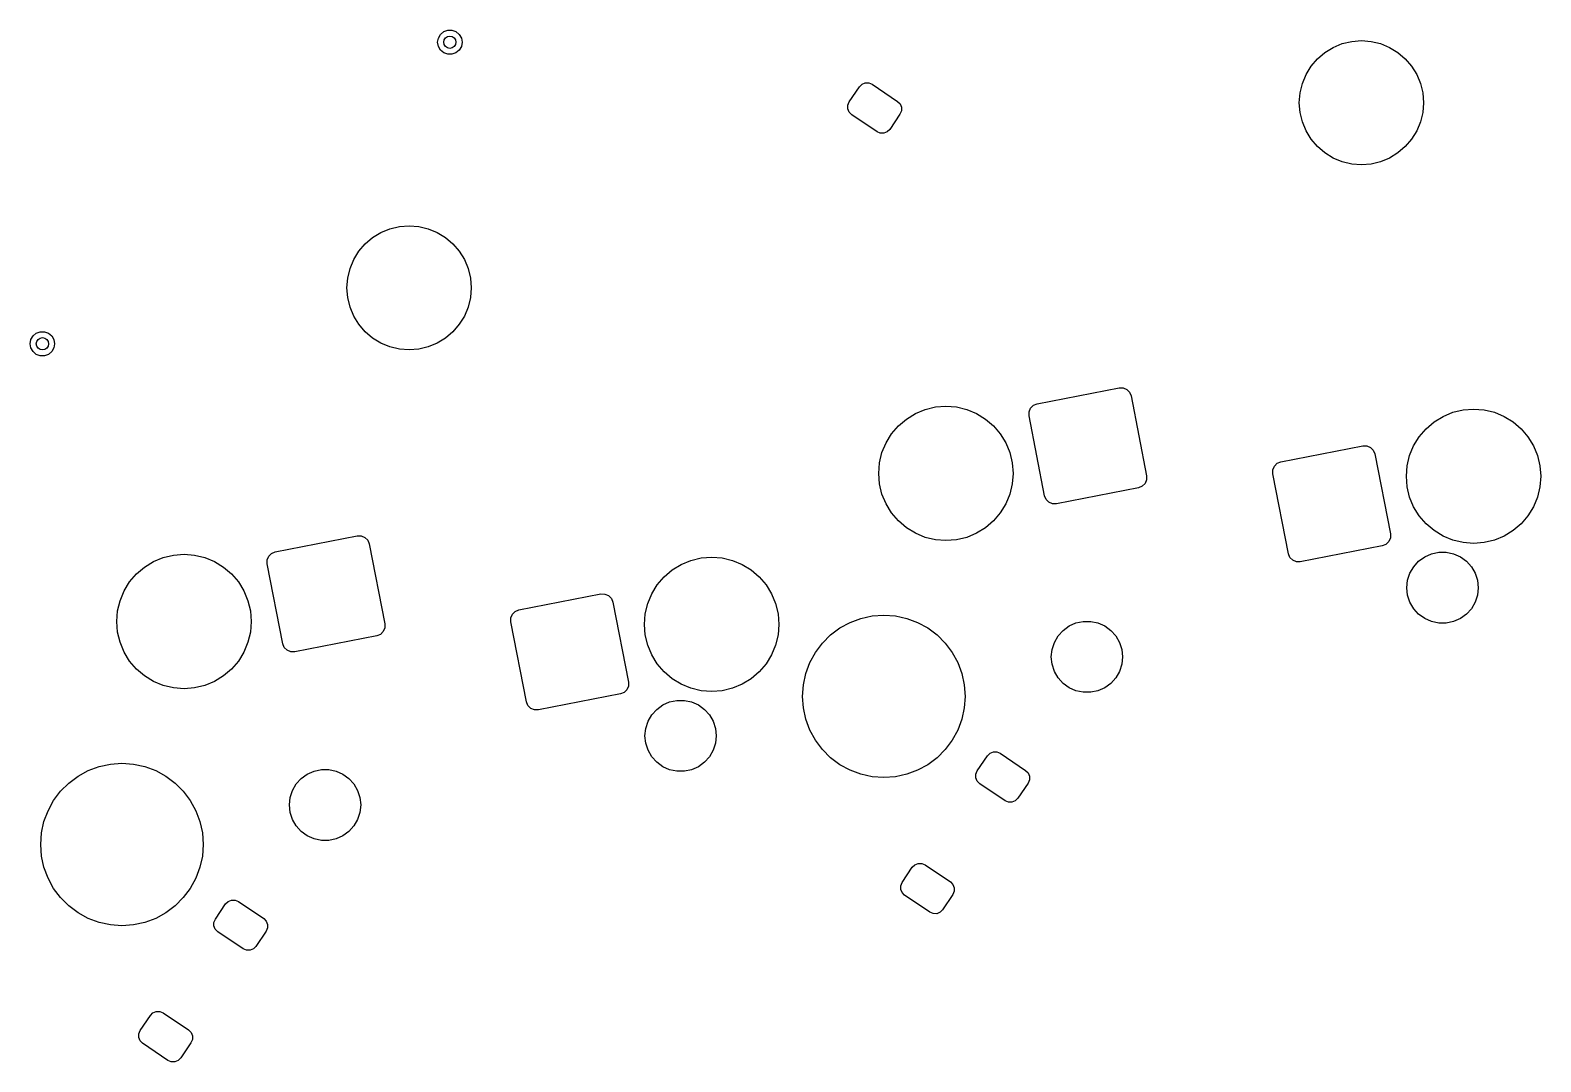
# Model space of a CAD drawing. Extents: x 101 to 518, y -308 to -134.
# Drawn here: x 389.91 to 426.99, y -269.32 to -244 of the extents above; entities that cross this region are included whole.
import ezdxf

# ---------------------------------------------------------------- set-up
doc = ezdxf.new("R2010")
doc.units = 0
doc.layers.add('BLACK', color=7, linetype='CONTINUOUS')

msp = doc.modelspace()

# ---------------------------------------------------------------- linework, layer by layer
at = {"layer": 'BLACK', "linetype": 'CONTINUOUS'}
for p, q in [((399.90974, -244.296311), (399.927832, -244.193705)), ((399.927832, -244.398917), (399.90974, -244.296311)), ((399.927832, -244.193705), (399.979927, -244.103475)), ((399.979927, -244.103475), (400.05974, -244.036503)), ((400.05974, -244.036503), (400.157646, -244.000869)), ((400.157646, -244.000869), (400.261834, -244.000869)), ((400.261834, -244.000869), (400.35974, -244.036503)), ((400.35974, -244.036503), (400.439553, -244.103475)), ((400.439553, -244.103475), (400.491648, -244.193705)), ((400.491648, -244.193705), (400.50974, -244.296311)), ((400.50974, -244.296311), (400.491648, -244.398917)), ((421.89185, -244.421585), (422.11279, -244.330069)), ((422.11279, -244.330069), (422.345326, -244.274242)), ((422.345326, -244.274242), (422.583732, -244.255479)), ((422.583732, -244.255479), (422.822138, -244.274242)), ((422.822138, -244.274242), (423.054674, -244.330069)), ((423.054674, -244.330069), (423.275614, -244.421585)), ((399.979927, -244.489147), (399.927832, -244.398917)), ((400.05974, -244.556119), (399.979927, -244.489147)), ((400.157646, -244.591753), (400.05974, -244.556119)), ((400.261834, -244.591753), (400.157646, -244.591753)), ((400.35974, -244.556119), (400.261834, -244.591753)), ((400.439553, -244.489147), (400.35974, -244.556119)), ((400.491648, -244.398917), (400.439553, -244.489147)), ((421.35079, -244.883694), (421.506101, -244.701848)), ((421.506101, -244.701848), (421.687947, -244.546537)), ((421.687947, -244.546537), (421.89185, -244.421585)), ((423.275614, -244.421585), (423.479517, -244.546537)), ((423.479517, -244.546537), (423.661363, -244.701848)), ((423.661363, -244.701848), (423.816674, -244.883694)), ((421.225838, -245.087597), (421.35079, -244.883694)), ((423.816674, -244.883694), (423.941626, -245.087597)), ((410.011766, -245.762636), (410.263403, -245.389569)), ((410.263403, -245.389569), (410.325751, -245.327763)), ((410.325751, -245.327763), (410.407004, -245.294521)), ((410.407004, -245.294521), (410.494794, -245.294904)), ((410.494794, -245.294904), (410.575755, -245.328854)), ((410.575755, -245.328854), (411.197533, -245.748248)), ((421.078495, -245.541073), (421.134322, -245.308537)), ((421.134322, -245.308537), (421.225838, -245.087597)), ((423.941626, -245.087597), (424.033142, -245.308537)), ((424.033142, -245.308537), (424.088969, -245.541073)), ((409.977816, -245.843596), (410.011766, -245.762636)), ((411.197533, -245.748248), (411.259339, -245.810596)), ((411.259339, -245.810596), (411.292581, -245.89185)), ((421.059732, -245.779479), (421.078495, -245.541073)), ((421.078495, -246.017885), (421.059732, -245.779479)), ((424.088969, -245.541073), (424.107732, -245.779479)), ((424.107732, -245.779479), (424.088969, -246.017885)), ((409.977433, -245.931386), (409.977816, -245.843596)), ((410.010675, -246.01264), (409.977433, -245.931386)), ((410.072481, -246.074988), (410.010675, -246.01264)), ((410.694259, -246.494382), (410.072481, -246.074988)), ((411.258248, -246.0606), (411.006611, -246.433667)), ((411.292198, -245.97964), (411.258248, -246.0606)), ((411.292581, -245.89185), (411.292198, -245.97964)), ((421.134322, -246.250421), (421.078495, -246.017885)), ((424.088969, -246.017885), (424.033142, -246.250421)), ((410.77522, -246.528332), (410.694259, -246.494382)), ((410.86301, -246.528715), (410.77522, -246.528332)), ((410.944263, -246.495473), (410.86301, -246.528715)), ((411.006611, -246.433667), (410.944263, -246.495473)), ((421.225838, -246.471361), (421.134322, -246.250421)), ((421.35079, -246.675264), (421.225838, -246.471361)), ((423.941626, -246.471361), (423.816674, -246.675264)), ((424.033142, -246.250421), (423.941626, -246.471361)), ((421.506101, -246.85711), (421.35079, -246.675264)), ((421.687947, -247.012421), (421.506101, -246.85711)), ((423.661363, -246.85711), (423.479517, -247.012421)), ((423.816674, -246.675264), (423.661363, -246.85711)), ((421.89185, -247.137373), (421.687947, -247.012421)), ((422.11279, -247.228889), (421.89185, -247.137373)), ((422.345326, -247.284716), (422.11279, -247.228889)), ((422.583732, -247.303479), (422.345326, -247.284716)), ((422.822138, -247.284716), (422.583732, -247.303479)), ((423.054674, -247.228889), (422.822138, -247.284716)), ((423.275614, -247.137373), (423.054674, -247.228889)), ((423.479517, -247.012421), (423.275614, -247.137373)), ((398.131104, -249.245486), (398.31295, -249.090175)), ((398.31295, -249.090175), (398.516853, -248.965223)), ((398.516853, -248.965223), (398.737793, -248.873707)), ((398.737793, -248.873707), (398.970329, -248.81788)), ((398.970329, -248.81788), (399.208735, -248.799117)), ((399.208735, -248.799117), (399.447141, -248.81788)), ((399.447141, -248.81788), (399.679677, -248.873707)), ((399.679677, -248.873707), (399.900617, -248.965223)), ((399.900617, -248.965223), (400.10452, -249.090175)), ((400.10452, -249.090175), (400.286366, -249.245486)), ((397.850841, -249.631235), (397.975793, -249.427332)), ((397.975793, -249.427332), (398.131104, -249.245486)), ((400.286366, -249.245486), (400.441677, -249.427332)), ((400.441677, -249.427332), (400.566629, -249.631235)), ((397.703498, -250.084711), (397.759325, -249.852175)), ((397.759325, -249.852175), (397.850841, -249.631235)), ((400.566629, -249.631235), (400.658145, -249.852175)), ((400.658145, -249.852175), (400.713972, -250.084711)), ((397.684735, -250.323117), (397.703498, -250.084711)), ((400.713972, -250.084711), (400.732735, -250.323117)), ((397.703498, -250.561523), (397.684735, -250.323117)), ((397.759325, -250.794059), (397.703498, -250.561523)), ((400.713972, -250.561523), (400.658145, -250.794059)), ((400.732735, -250.323117), (400.713972, -250.561523)), ((397.850841, -251.014999), (397.759325, -250.794059)), ((400.658145, -250.794059), (400.566629, -251.014999)), ((397.975793, -251.218902), (397.850841, -251.014999)), ((398.131104, -251.400748), (397.975793, -251.218902)), ((400.441677, -251.218902), (400.286366, -251.400748)), ((400.566629, -251.014999), (400.441677, -251.218902)), ((389.90974, -251.696311), (389.927832, -251.593705)), ((389.927832, -251.798917), (389.90974, -251.696311)), ((389.927832, -251.593705), (389.979927, -251.503475)), ((389.979927, -251.503475), (390.05974, -251.436503)), ((390.05974, -251.436503), (390.157646, -251.400869)), ((390.157646, -251.400869), (390.261834, -251.400869)), ((390.261834, -251.400869), (390.35974, -251.436503)), ((390.35974, -251.436503), (390.439553, -251.503475)), ((390.439553, -251.503475), (390.491648, -251.593705)), ((390.491648, -251.593705), (390.50974, -251.696311)), ((390.50974, -251.696311), (390.491648, -251.798917)), ((398.31295, -251.556059), (398.131104, -251.400748)), ((398.516853, -251.681011), (398.31295, -251.556059)), ((398.737793, -251.772527), (398.516853, -251.681011)), ((399.900617, -251.681011), (399.679677, -251.772527)), ((400.10452, -251.556059), (399.900617, -251.681011)), ((400.286366, -251.400748), (400.10452, -251.556059)), ((389.979927, -251.889147), (389.927832, -251.798917)), ((390.05974, -251.956119), (389.979927, -251.889147)), ((390.157646, -251.991753), (390.05974, -251.956119)), ((390.261834, -251.991753), (390.157646, -251.991753)), ((390.35974, -251.956119), (390.261834, -251.991753)), ((390.439553, -251.889147), (390.35974, -251.956119)), ((390.491648, -251.798917), (390.439553, -251.889147)), ((398.970329, -251.828354), (398.737793, -251.772527)), ((399.208735, -251.847117), (398.970329, -251.828354)), ((399.447141, -251.828354), (399.208735, -251.847117)), ((399.679677, -251.772527), (399.447141, -251.828354)), ((414.624966, -253.168847), (416.637302, -252.777689)), ((416.637302, -252.777689), (416.734846, -252.778114)), ((416.734846, -252.778114), (416.824802, -252.815836)), ((416.824802, -252.815836), (416.893475, -252.885111)), ((412.126751, -253.247988), (412.384868, -253.227674)), ((412.384868, -253.227674), (412.642985, -253.247988)), ((414.465408, -253.274456), (414.534684, -253.205782)), ((414.534684, -253.205782), (414.624966, -253.168847)), ((416.893475, -252.885111), (416.930411, -252.975393)), ((416.930411, -252.975393), (417.312029, -254.938648)), ((411.218142, -253.710948), (411.415022, -253.542796)), ((411.415022, -253.542796), (411.635784, -253.407513)), ((411.635784, -253.407513), (411.87499, -253.308431)), ((411.87499, -253.308431), (412.126751, -253.247988)), ((412.642985, -253.247988), (412.894746, -253.308431)), ((412.894746, -253.308431), (413.133952, -253.407513)), ((413.133952, -253.407513), (413.354714, -253.542796)), ((413.354714, -253.542796), (413.551594, -253.710948)), ((414.427261, -253.461956), (414.427687, -253.364412)), ((414.808879, -255.425211), (414.427261, -253.461956)), ((414.427687, -253.364412), (414.465408, -253.274456)), ((424.366343, -253.612855), (424.587105, -253.477572)), ((424.587105, -253.477572), (424.826311, -253.37849)), ((424.826311, -253.37849), (425.078072, -253.318047)), ((425.078072, -253.318047), (425.336189, -253.297733)), ((425.336189, -253.297733), (425.594306, -253.318047)), ((425.594306, -253.318047), (425.846067, -253.37849)), ((425.846067, -253.37849), (426.085273, -253.477572)), ((426.085273, -253.477572), (426.306035, -253.612855)), ((410.914707, -254.12859), (411.04999, -253.907828)), ((411.04999, -253.907828), (411.218142, -253.710948)), ((413.551594, -253.710948), (413.719746, -253.907828)), ((413.719746, -253.907828), (413.855029, -254.12859)), ((424.001311, -253.977887), (424.169463, -253.781007)), ((424.169463, -253.781007), (424.366343, -253.612855)), ((426.306035, -253.612855), (426.502915, -253.781007)), ((426.502915, -253.781007), (426.671067, -253.977887)), ((410.815625, -254.367796), (410.914707, -254.12859)), ((413.855029, -254.12859), (413.954111, -254.367796)), ((420.606733, -254.59365), (422.619069, -254.202492)), ((422.619069, -254.202492), (422.716613, -254.202917)), ((422.716613, -254.202917), (422.806569, -254.240639)), ((422.806569, -254.240639), (422.875242, -254.309914)), ((422.875242, -254.309914), (422.912178, -254.400196)), ((423.766946, -254.437855), (423.866028, -254.198649)), ((423.866028, -254.198649), (424.001311, -253.977887)), ((426.671067, -253.977887), (426.80635, -254.198649)), ((426.80635, -254.198649), (426.905432, -254.437855)), ((410.734868, -254.877674), (410.755182, -254.619557)), ((410.755182, -254.619557), (410.815625, -254.367796)), ((413.954111, -254.367796), (414.014554, -254.619557)), ((414.014554, -254.619557), (414.034868, -254.877674)), ((420.409454, -254.789215), (420.447175, -254.699259)), ((420.447175, -254.699259), (420.516451, -254.630585)), ((420.516451, -254.630585), (420.606733, -254.59365)), ((422.912178, -254.400196), (423.293796, -256.363451)), ((423.686189, -254.947733), (423.706503, -254.689616)), ((423.706503, -254.689616), (423.766946, -254.437855)), ((426.905432, -254.437855), (426.965875, -254.689616)), ((426.965875, -254.689616), (426.986189, -254.947733)), ((410.755182, -255.135791), (410.734868, -254.877674)), ((414.034868, -254.877674), (414.014554, -255.135791)), ((417.311603, -255.036192), (417.273882, -255.126148)), ((417.312029, -254.938648), (417.311603, -255.036192)), ((420.409028, -254.886759), (420.409454, -254.789215)), ((420.790646, -256.850014), (420.409028, -254.886759)), ((423.706503, -255.20585), (423.686189, -254.947733)), ((426.986189, -254.947733), (426.965875, -255.20585)), ((410.815625, -255.387552), (410.755182, -255.135791)), ((410.914707, -255.626758), (410.815625, -255.387552)), ((413.954111, -255.387552), (413.855029, -255.626758)), ((414.014554, -255.135791), (413.954111, -255.387552)), ((414.845815, -255.515493), (414.808879, -255.425211)), ((417.114324, -255.231757), (415.101988, -255.622915)), ((417.204606, -255.194822), (417.114324, -255.231757)), ((417.273882, -255.126148), (417.204606, -255.194822)), ((423.766946, -255.457611), (423.706503, -255.20585)), ((426.965875, -255.20585), (426.905432, -255.457611)), ((411.04999, -255.84752), (410.914707, -255.626758)), ((413.855029, -255.626758), (413.719746, -255.84752)), ((414.914488, -255.584768), (414.845815, -255.515493)), ((415.004444, -255.62249), (414.914488, -255.584768)), ((415.101988, -255.622915), (415.004444, -255.62249)), ((423.866028, -255.696817), (423.766946, -255.457611)), ((424.001311, -255.917579), (423.866028, -255.696817)), ((426.80635, -255.696817), (426.671067, -255.917579)), ((426.905432, -255.457611), (426.80635, -255.696817)), ((411.218142, -256.0444), (411.04999, -255.84752)), ((411.415022, -256.212552), (411.218142, -256.0444)), ((413.551594, -256.0444), (413.354714, -256.212552)), ((413.719746, -255.84752), (413.551594, -256.0444)), ((424.169463, -256.114459), (424.001311, -255.917579)), ((424.366343, -256.282611), (424.169463, -256.114459)), ((426.502915, -256.114459), (426.306035, -256.282611)), ((426.671067, -255.917579), (426.502915, -256.114459)), ((395.924968, -256.803759), (397.937304, -256.412601)), ((397.937304, -256.412601), (398.034848, -256.413026)), ((398.034848, -256.413026), (398.124804, -256.450748)), ((398.124804, -256.450748), (398.193477, -256.520023)), ((398.193477, -256.520023), (398.230413, -256.610305)), ((411.635784, -256.347835), (411.415022, -256.212552)), ((411.87499, -256.446917), (411.635784, -256.347835)), ((412.126751, -256.50736), (411.87499, -256.446917)), ((412.384868, -256.527674), (412.126751, -256.50736)), ((412.642985, -256.50736), (412.384868, -256.527674)), ((412.894746, -256.446917), (412.642985, -256.50736)), ((413.133952, -256.347835), (412.894746, -256.446917)), ((413.354714, -256.212552), (413.133952, -256.347835)), ((423.255649, -256.550951), (423.186373, -256.619625)), ((423.29337, -256.460995), (423.255649, -256.550951)), ((423.293796, -256.363451), (423.29337, -256.460995)), ((424.587105, -256.417894), (424.366343, -256.282611)), ((424.826311, -256.516976), (424.587105, -256.417894)), ((425.078072, -256.577419), (424.826311, -256.516976)), ((425.846067, -256.516976), (425.594306, -256.577419)), ((426.085273, -256.417894), (425.846067, -256.516976)), ((426.306035, -256.282611), (426.085273, -256.417894)), ((393.174992, -256.943343), (393.426753, -256.8829)), ((393.426753, -256.8829), (393.68487, -256.862586)), ((393.68487, -256.862586), (393.942987, -256.8829)), ((393.942987, -256.8829), (394.194748, -256.943343)), ((395.727689, -256.999324), (395.76541, -256.909368)), ((395.76541, -256.909368), (395.834686, -256.840694)), ((395.834686, -256.840694), (395.924968, -256.803759)), ((398.230413, -256.610305), (398.612031, -258.57356)), ((406.378074, -256.952958), (406.636191, -256.932644)), ((406.636191, -256.932644), (406.894308, -256.952958)), ((420.827582, -256.940296), (420.790646, -256.850014)), ((423.096091, -256.65656), (421.083755, -257.047718)), ((423.186373, -256.619625), (423.096091, -256.65656)), ((423.988688, -257.033142), (424.136677, -256.925622)), ((424.136677, -256.925622), (424.303787, -256.85122)), ((424.303787, -256.85122), (424.482715, -256.813187)), ((424.482715, -256.813187), (424.665639, -256.813187)), ((424.665639, -256.813187), (424.844567, -256.85122)), ((424.844567, -256.85122), (425.011677, -256.925622)), ((425.011677, -256.925622), (425.159666, -257.033142)), ((425.336189, -256.597733), (425.078072, -256.577419)), ((425.594306, -256.577419), (425.336189, -256.597733)), ((392.518144, -257.34586), (392.715024, -257.177708)), ((392.715024, -257.177708), (392.935786, -257.042425)), ((392.935786, -257.042425), (393.174992, -256.943343)), ((394.194748, -256.943343), (394.433954, -257.042425)), ((394.433954, -257.042425), (394.654716, -257.177708)), ((394.654716, -257.177708), (394.851596, -257.34586)), ((395.727263, -257.096868), (395.727689, -256.999324)), ((396.108881, -259.060123), (395.727263, -257.096868)), ((405.469465, -257.415918), (405.666345, -257.247766)), ((405.666345, -257.247766), (405.887107, -257.112483)), ((405.887107, -257.112483), (406.126313, -257.013401)), ((406.126313, -257.013401), (406.378074, -256.952958)), ((406.894308, -256.952958), (407.146069, -257.013401)), ((407.146069, -257.013401), (407.385275, -257.112483)), ((407.385275, -257.112483), (407.606037, -257.247766)), ((407.606037, -257.247766), (407.802917, -257.415918)), ((420.896255, -257.009571), (420.827582, -256.940296)), ((420.986211, -257.047293), (420.896255, -257.009571)), ((421.083755, -257.047718), (420.986211, -257.047293)), ((423.774825, -257.327499), (423.866287, -257.169082)), ((423.866287, -257.169082), (423.988688, -257.033142)), ((425.159666, -257.033142), (425.282067, -257.169082)), ((425.282067, -257.169082), (425.373529, -257.327499)), ((392.214709, -257.763502), (392.349992, -257.54274)), ((392.349992, -257.54274), (392.518144, -257.34586)), ((394.851596, -257.34586), (395.019748, -257.54274)), ((395.019748, -257.54274), (395.155031, -257.763502)), ((405.16603, -257.83356), (405.301313, -257.612798)), ((405.301313, -257.612798), (405.469465, -257.415918)), ((407.802917, -257.415918), (407.971069, -257.612798)), ((407.971069, -257.612798), (408.106352, -257.83356)), ((423.699177, -257.683394), (423.718298, -257.501471)), ((423.718298, -257.501471), (423.774825, -257.327499)), ((425.373529, -257.327499), (425.430056, -257.501471)), ((425.430056, -257.501471), (425.449177, -257.683394)), ((392.055184, -258.254469), (392.115627, -258.002708)), ((392.115627, -258.002708), (392.214709, -257.763502)), ((395.155031, -257.763502), (395.254113, -258.002708)), ((395.254113, -258.002708), (395.314556, -258.254469)), ((401.906735, -258.228561), (403.919071, -257.837403)), ((403.919071, -257.837403), (404.016615, -257.837828)), ((404.016615, -257.837828), (404.106571, -257.87555)), ((404.106571, -257.87555), (404.175244, -257.944825)), ((404.175244, -257.944825), (404.21218, -258.035107)), ((404.21218, -258.035107), (404.593798, -259.998362)), ((405.066948, -258.072766), (405.16603, -257.83356)), ((408.106352, -257.83356), (408.205434, -258.072766)), ((423.718298, -257.865317), (423.699177, -257.683394)), ((423.774825, -258.039289), (423.718298, -257.865317)), ((423.866287, -258.197706), (423.774825, -258.039289)), ((425.373529, -258.039289), (425.282067, -258.197706)), ((425.430056, -257.865317), (425.373529, -258.039289)), ((425.449177, -257.683394), (425.430056, -257.865317)), ((392.03487, -258.512586), (392.055184, -258.254469)), ((395.314556, -258.254469), (395.33487, -258.512586)), ((401.709456, -258.424126), (401.747177, -258.33417)), ((401.747177, -258.33417), (401.816453, -258.265496)), ((401.816453, -258.265496), (401.906735, -258.228561)), ((404.986191, -258.582644), (405.006505, -258.324527)), ((405.006505, -258.324527), (405.066948, -258.072766)), ((408.205434, -258.072766), (408.265877, -258.324527)), ((408.265877, -258.324527), (408.286191, -258.582644)), ((410.299098, -258.435862), (410.577083, -258.37539)), ((410.577083, -258.37539), (410.860845, -258.355095)), ((410.860845, -258.355095), (411.144607, -258.37539)), ((411.144607, -258.37539), (411.422592, -258.435862)), ((423.988688, -258.333646), (423.866287, -258.197706)), ((424.136677, -258.441166), (423.988688, -258.333646)), ((425.159666, -258.333646), (425.011677, -258.441166)), ((425.282067, -258.197706), (425.159666, -258.333646)), ((392.055184, -258.770703), (392.03487, -258.512586)), ((392.115627, -259.022464), (392.055184, -258.770703)), ((395.314556, -258.770703), (395.254113, -259.022464)), ((395.33487, -258.512586), (395.314556, -258.770703)), ((398.573884, -258.76106), (398.504608, -258.829734)), ((398.611605, -258.671104), (398.573884, -258.76106)), ((398.612031, -258.57356), (398.611605, -258.671104)), ((401.70903, -258.52167), (401.709456, -258.424126)), ((402.090648, -260.484925), (401.70903, -258.52167)), ((405.006505, -258.840761), (404.986191, -258.582644)), ((408.286191, -258.582644), (408.265877, -258.840761)), ((409.555118, -258.842106), (409.782861, -258.67162)), ((409.782861, -258.67162), (410.032549, -258.53528)), ((410.032549, -258.53528), (410.299098, -258.435862)), ((411.422592, -258.435862), (411.689141, -258.53528)), ((411.689141, -258.53528), (411.938829, -258.67162)), ((411.938829, -258.67162), (412.166572, -258.842106)), ((415.139621, -258.865373), (415.262022, -258.729433)), ((415.262022, -258.729433), (415.410011, -258.621913)), ((415.410011, -258.621913), (415.577121, -258.547511)), ((415.577121, -258.547511), (415.756049, -258.509478)), ((415.756049, -258.509478), (415.938973, -258.509478)), ((415.938973, -258.509478), (416.117901, -258.547511)), ((416.117901, -258.547511), (416.285011, -258.621913)), ((416.285011, -258.621913), (416.433, -258.729433)), ((416.433, -258.729433), (416.555401, -258.865373)), ((424.303787, -258.515568), (424.136677, -258.441166)), ((424.482715, -258.553601), (424.303787, -258.515568)), ((424.665639, -258.553601), (424.482715, -258.553601)), ((424.844567, -258.515568), (424.665639, -258.553601)), ((425.011677, -258.441166), (424.844567, -258.515568)), ((392.214709, -259.26167), (392.115627, -259.022464)), ((395.254113, -259.022464), (395.155031, -259.26167)), ((396.145817, -259.150405), (396.108881, -259.060123)), ((396.21449, -259.21968), (396.145817, -259.150405)), ((398.414326, -258.866669), (396.40199, -259.257827)), ((398.504608, -258.829734), (398.414326, -258.866669)), ((405.066948, -259.092522), (405.006505, -258.840761)), ((405.16603, -259.331728), (405.066948, -259.092522)), ((408.205434, -259.092522), (408.106352, -259.331728)), ((408.265877, -258.840761), (408.205434, -259.092522)), ((409.18347, -259.271011), (409.353956, -259.043268)), ((409.353956, -259.043268), (409.555118, -258.842106)), ((412.166572, -258.842106), (412.367734, -259.043268)), ((412.367734, -259.043268), (412.53822, -259.271011)), ((414.991632, -259.197762), (415.048159, -259.02379)), ((415.048159, -259.02379), (415.139621, -258.865373)), ((416.555401, -258.865373), (416.646863, -259.02379)), ((416.646863, -259.02379), (416.70339, -259.197762)), ((392.349992, -259.482432), (392.214709, -259.26167)), ((392.518144, -259.679312), (392.349992, -259.482432)), ((395.019748, -259.482432), (394.851596, -259.679312)), ((395.155031, -259.26167), (395.019748, -259.482432)), ((396.304446, -259.257402), (396.21449, -259.21968)), ((396.40199, -259.257827), (396.304446, -259.257402)), ((405.301313, -259.55249), (405.16603, -259.331728)), ((408.106352, -259.331728), (407.971069, -259.55249)), ((408.947712, -259.787248), (409.04713, -259.520699)), ((409.04713, -259.520699), (409.18347, -259.271011)), ((412.53822, -259.271011), (412.67456, -259.520699)), ((412.67456, -259.520699), (412.773978, -259.787248)), ((414.972511, -259.379685), (414.991632, -259.197762)), ((414.991632, -259.561608), (414.972511, -259.379685)), ((416.70339, -259.197762), (416.722511, -259.379685)), ((416.722511, -259.379685), (416.70339, -259.561608)), ((392.715024, -259.847464), (392.518144, -259.679312)), ((392.935786, -259.982747), (392.715024, -259.847464)), ((394.654716, -259.847464), (394.433954, -259.982747)), ((394.851596, -259.679312), (394.654716, -259.847464)), ((405.469465, -259.74937), (405.301313, -259.55249)), ((405.666345, -259.917522), (405.469465, -259.74937)), ((407.802917, -259.74937), (407.606037, -259.917522)), ((407.971069, -259.55249), (407.802917, -259.74937)), ((408.88724, -260.065233), (408.947712, -259.787248)), ((412.773978, -259.787248), (412.83445, -260.065233)), ((415.048159, -259.73558), (414.991632, -259.561608)), ((415.139621, -259.893997), (415.048159, -259.73558)), ((415.262022, -260.029937), (415.139621, -259.893997)), ((416.555401, -259.893997), (416.433, -260.029937)), ((416.646863, -259.73558), (416.555401, -259.893997)), ((416.70339, -259.561608), (416.646863, -259.73558)), ((393.174992, -260.081829), (392.935786, -259.982747)), ((393.426753, -260.142272), (393.174992, -260.081829)), ((393.68487, -260.162586), (393.426753, -260.142272)), ((393.942987, -260.142272), (393.68487, -260.162586)), ((394.194748, -260.081829), (393.942987, -260.142272)), ((394.433954, -259.982747), (394.194748, -260.081829)), ((404.486375, -260.254536), (404.396093, -260.291471)), ((404.555651, -260.185862), (404.486375, -260.254536)), ((404.593372, -260.095906), (404.555651, -260.185862)), ((404.593798, -259.998362), (404.593372, -260.095906)), ((405.887107, -260.052805), (405.666345, -259.917522)), ((406.126313, -260.151887), (405.887107, -260.052805)), ((406.378074, -260.21233), (406.126313, -260.151887)), ((406.636191, -260.232644), (406.378074, -260.21233)), ((406.894308, -260.21233), (406.636191, -260.232644)), ((407.146069, -260.151887), (406.894308, -260.21233)), ((407.385275, -260.052805), (407.146069, -260.151887)), ((407.606037, -259.917522), (407.385275, -260.052805)), ((408.866945, -260.348995), (408.88724, -260.065233)), ((412.83445, -260.065233), (412.854745, -260.348995)), ((415.410011, -260.137457), (415.262022, -260.029937)), ((415.577121, -260.211859), (415.410011, -260.137457)), ((415.756049, -260.249892), (415.577121, -260.211859)), ((415.938973, -260.249892), (415.756049, -260.249892)), ((416.117901, -260.211859), (415.938973, -260.249892)), ((416.285011, -260.137457), (416.117901, -260.211859)), ((416.433, -260.029937), (416.285011, -260.137457)), ((402.127584, -260.575207), (402.090648, -260.484925)), ((402.196257, -260.644482), (402.127584, -260.575207)), ((402.286213, -260.682204), (402.196257, -260.644482)), ((404.396093, -260.291471), (402.383757, -260.682629)), ((405.28869, -260.668053), (405.436679, -260.560533)), ((405.436679, -260.560533), (405.603789, -260.486131)), ((405.603789, -260.486131), (405.782717, -260.448098)), ((405.782717, -260.448098), (405.965641, -260.448098)), ((405.965641, -260.448098), (406.144569, -260.486131)), ((406.144569, -260.486131), (406.311679, -260.560533)), ((406.311679, -260.560533), (406.459668, -260.668053)), ((408.88724, -260.632757), (408.866945, -260.348995)), ((408.947712, -260.910742), (408.88724, -260.632757)), ((412.83445, -260.632757), (412.773978, -260.910742)), ((412.854745, -260.348995), (412.83445, -260.632757)), ((402.383757, -260.682629), (402.286213, -260.682204)), ((405.0183, -261.136382), (405.074827, -260.96241)), ((405.074827, -260.96241), (405.166289, -260.803993)), ((405.166289, -260.803993), (405.28869, -260.668053)), ((406.459668, -260.668053), (406.582069, -260.803993)), ((406.582069, -260.803993), (406.673531, -260.96241)), ((406.673531, -260.96241), (406.730058, -261.136382)), ((409.04713, -261.177291), (408.947712, -260.910742)), ((412.773978, -260.910742), (412.67456, -261.177291)), ((404.999179, -261.318305), (405.0183, -261.136382)), ((405.0183, -261.500228), (404.999179, -261.318305)), ((406.730058, -261.136382), (406.749179, -261.318305)), ((406.749179, -261.318305), (406.730058, -261.500228)), ((409.18347, -261.426979), (409.04713, -261.177291)), ((412.67456, -261.177291), (412.53822, -261.426979)), ((405.074827, -261.6742), (405.0183, -261.500228)), ((405.166289, -261.832617), (405.074827, -261.6742)), ((406.673531, -261.6742), (406.582069, -261.832617)), ((406.730058, -261.500228), (406.673531, -261.6742)), ((409.353956, -261.654722), (409.18347, -261.426979)), ((409.555118, -261.855884), (409.353956, -261.654722)), ((412.367734, -261.654722), (412.166572, -261.855884)), ((412.53822, -261.426979), (412.367734, -261.654722)), ((413.406151, -261.808107), (413.468499, -261.746301)), ((413.468499, -261.746301), (413.549752, -261.713059)), ((413.549752, -261.713059), (413.637542, -261.713442)), ((413.637542, -261.713442), (413.718503, -261.747392)), ((413.718503, -261.747392), (414.340281, -262.166786)), ((391.332551, -262.170192), (391.5991, -262.070774)), ((391.5991, -262.070774), (391.877085, -262.010302)), ((391.877085, -262.010302), (392.160847, -261.990007)), ((392.160847, -261.990007), (392.444609, -262.010302)), ((392.444609, -262.010302), (392.722594, -262.070774)), ((392.722594, -262.070774), (392.989143, -262.170192)), ((405.28869, -261.968557), (405.166289, -261.832617)), ((405.436679, -262.076077), (405.28869, -261.968557)), ((405.603789, -262.150479), (405.436679, -262.076077)), ((406.311679, -262.076077), (406.144569, -262.150479)), ((406.459668, -261.968557), (406.311679, -262.076077)), ((406.582069, -261.832617), (406.459668, -261.968557)), ((409.782861, -262.02637), (409.555118, -261.855884)), ((410.032549, -262.16271), (409.782861, -262.02637)), ((411.938829, -262.02637), (411.689141, -262.16271)), ((412.166572, -261.855884), (411.938829, -262.02637)), ((413.154514, -262.181174), (413.406151, -261.808107)), ((390.653958, -262.67818), (390.85512, -262.477018)), ((390.85512, -262.477018), (391.082863, -262.306532)), ((391.082863, -262.306532), (391.332551, -262.170192)), ((392.989143, -262.170192), (393.238831, -262.306532)), ((393.238831, -262.306532), (393.466574, -262.477018)), ((393.466574, -262.477018), (393.667736, -262.67818)), ((396.348161, -262.658702), (396.439623, -262.500285)), ((396.439623, -262.500285), (396.562024, -262.364345)), ((396.562024, -262.364345), (396.710013, -262.256825)), ((396.710013, -262.256825), (396.877123, -262.182423)), ((396.877123, -262.182423), (397.056051, -262.14439)), ((397.056051, -262.14439), (397.238975, -262.14439)), ((397.238975, -262.14439), (397.417903, -262.182423)), ((397.417903, -262.182423), (397.585013, -262.256825)), ((397.585013, -262.256825), (397.733002, -262.364345)), ((397.733002, -262.364345), (397.855403, -262.500285)), ((397.855403, -262.500285), (397.946865, -262.658702)), ((405.782717, -262.188512), (405.603789, -262.150479)), ((405.965641, -262.188512), (405.782717, -262.188512)), ((406.144569, -262.150479), (405.965641, -262.188512)), ((410.299098, -262.262128), (410.032549, -262.16271)), ((410.577083, -262.3226), (410.299098, -262.262128)), ((410.860845, -262.342895), (410.577083, -262.3226)), ((411.144607, -262.3226), (410.860845, -262.342895)), ((411.422592, -262.262128), (411.144607, -262.3226)), ((411.689141, -262.16271), (411.422592, -262.262128)), ((413.120181, -262.349924), (413.120564, -262.262134)), ((413.153423, -262.431178), (413.120181, -262.349924)), ((413.120564, -262.262134), (413.154514, -262.181174)), ((413.215229, -262.493526), (413.153423, -262.431178)), ((413.837007, -262.91292), (413.215229, -262.493526)), ((414.400996, -262.479138), (414.149359, -262.852205)), ((414.340281, -262.166786), (414.402087, -262.229134)), ((414.434946, -262.398178), (414.400996, -262.479138)), ((414.402087, -262.229134), (414.435329, -262.310388)), ((414.435329, -262.310388), (414.434946, -262.398178)), ((390.483472, -262.905923), (390.653958, -262.67818)), ((393.667736, -262.67818), (393.838222, -262.905923)), ((396.272513, -263.014597), (396.291634, -262.832674)), ((396.291634, -262.832674), (396.348161, -262.658702)), ((397.946865, -262.658702), (398.003392, -262.832674)), ((398.003392, -262.832674), (398.022513, -263.014597)), ((414.149359, -262.852205), (414.087011, -262.914011)), ((390.247714, -263.42216), (390.347132, -263.155611)), ((390.347132, -263.155611), (390.483472, -262.905923)), ((393.838222, -262.905923), (393.974562, -263.155611)), ((393.974562, -263.155611), (394.07398, -263.42216)), ((396.291634, -263.19652), (396.272513, -263.014597)), ((396.348161, -263.370492), (396.291634, -263.19652)), ((398.003392, -263.19652), (397.946865, -263.370492)), ((398.022513, -263.014597), (398.003392, -263.19652)), ((413.917968, -262.94687), (413.837007, -262.91292)), ((414.005758, -262.947253), (413.917968, -262.94687)), ((414.087011, -262.914011), (414.005758, -262.947253)), ((390.187242, -263.700145), (390.247714, -263.42216)), ((394.07398, -263.42216), (394.134452, -263.700145)), ((396.439623, -263.528909), (396.348161, -263.370492)), ((396.562024, -263.664849), (396.439623, -263.528909)), ((397.855403, -263.528909), (397.733002, -263.664849)), ((397.946865, -263.370492), (397.855403, -263.528909)), ((390.166947, -263.983907), (390.187242, -263.700145)), ((390.187242, -264.267669), (390.166947, -263.983907)), ((394.134452, -263.700145), (394.154747, -263.983907)), ((394.154747, -263.983907), (394.134452, -264.267669)), ((396.710013, -263.772369), (396.562024, -263.664849)), ((396.877123, -263.846771), (396.710013, -263.772369)), ((397.056051, -263.884804), (396.877123, -263.846771)), ((397.238975, -263.884804), (397.056051, -263.884804)), ((397.417903, -263.846771), (397.238975, -263.884804)), ((397.585013, -263.772369), (397.417903, -263.846771)), ((397.733002, -263.664849), (397.585013, -263.772369)), ((390.247714, -264.545654), (390.187242, -264.267669)), ((394.134452, -264.267669), (394.07398, -264.545654)), ((390.347132, -264.812203), (390.247714, -264.545654)), ((394.07398, -264.545654), (393.974562, -264.812203)), ((411.309178, -264.916998), (411.560815, -264.543931)), ((411.560815, -264.543931), (411.623163, -264.482125)), ((411.623163, -264.482125), (411.704416, -264.448883)), ((411.704416, -264.448883), (411.792206, -264.449266)), ((411.792206, -264.449266), (411.873167, -264.483216)), ((411.873167, -264.483216), (412.494945, -264.90261)), ((390.483472, -265.061891), (390.347132, -264.812203)), ((390.653958, -265.289634), (390.483472, -265.061891)), ((393.838222, -265.061891), (393.667736, -265.289634)), ((393.974562, -264.812203), (393.838222, -265.061891)), ((411.274845, -265.085748), (411.275228, -264.997958)), ((411.308087, -265.167002), (411.274845, -265.085748)), ((411.275228, -264.997958), (411.309178, -264.916998)), ((412.494945, -264.90261), (412.556751, -264.964958)), ((412.556751, -264.964958), (412.589993, -265.046212)), ((412.589993, -265.046212), (412.58961, -265.134002)), ((390.85512, -265.490796), (390.653958, -265.289634)), ((393.667736, -265.289634), (393.466574, -265.490796)), ((394.454516, -265.816085), (394.706153, -265.443018)), ((394.706153, -265.443018), (394.768501, -265.381212)), ((394.768501, -265.381212), (394.849754, -265.34797)), ((394.849754, -265.34797), (394.937544, -265.348353)), ((394.937544, -265.348353), (395.018505, -265.382303)), ((395.018505, -265.382303), (395.640283, -265.801697)), ((411.369893, -265.22935), (411.308087, -265.167002)), ((411.991671, -265.648744), (411.369893, -265.22935)), ((412.55566, -265.214962), (412.304023, -265.588029)), ((412.58961, -265.134002), (412.55566, -265.214962)), ((391.082863, -265.661282), (390.85512, -265.490796)), ((391.332551, -265.797622), (391.082863, -265.661282)), ((391.5991, -265.89704), (391.332551, -265.797622)), ((392.989143, -265.797622), (392.722594, -265.89704)), ((393.238831, -265.661282), (392.989143, -265.797622)), ((393.466574, -265.490796), (393.238831, -265.661282)), ((394.420566, -265.897045), (394.454516, -265.816085)), ((395.640283, -265.801697), (395.702089, -265.864045)), ((412.072632, -265.682694), (411.991671, -265.648744)), ((412.160422, -265.683077), (412.072632, -265.682694)), ((412.241675, -265.649835), (412.160422, -265.683077)), ((412.304023, -265.588029), (412.241675, -265.649835)), ((391.877085, -265.957512), (391.5991, -265.89704)), ((392.160847, -265.977807), (391.877085, -265.957512)), ((392.444609, -265.957512), (392.160847, -265.977807)), ((392.722594, -265.89704), (392.444609, -265.957512)), ((394.420183, -265.984835), (394.420566, -265.897045)), ((394.453425, -266.066089), (394.420183, -265.984835)), ((394.515231, -266.128437), (394.453425, -266.066089)), ((395.137009, -266.547831), (394.515231, -266.128437)), ((395.700998, -266.114049), (395.449361, -266.487116)), ((395.734948, -266.033089), (395.700998, -266.114049)), ((395.702089, -265.864045), (395.735331, -265.945299)), ((395.735331, -265.945299), (395.734948, -266.033089)), ((395.21797, -266.581781), (395.137009, -266.547831)), ((395.387013, -266.548922), (395.30576, -266.582164)), ((395.449361, -266.487116), (395.387013, -266.548922)), ((395.30576, -266.582164), (395.21797, -266.581781)), ((392.60918, -268.551909), (392.860817, -268.178842)), ((392.860817, -268.178842), (392.923165, -268.117036)), ((392.923165, -268.117036), (393.004418, -268.083794)), ((393.004418, -268.083794), (393.092208, -268.084177)), ((393.092208, -268.084177), (393.173169, -268.118127)), ((393.173169, -268.118127), (393.794947, -268.537521)), ((392.574847, -268.720659), (392.57523, -268.632869)), ((392.608089, -268.801913), (392.574847, -268.720659)), ((392.57523, -268.632869), (392.60918, -268.551909)), ((392.669895, -268.864261), (392.608089, -268.801913)), ((393.794947, -268.537521), (393.856753, -268.599869)), ((393.889612, -268.768913), (393.855662, -268.849873)), ((393.856753, -268.599869), (393.889995, -268.681123)), ((393.889995, -268.681123), (393.889612, -268.768913)), ((393.291673, -269.283655), (392.669895, -268.864261)), ((393.855662, -268.849873), (393.604025, -269.22294)), ((393.372634, -269.317605), (393.291673, -269.283655)), ((393.460424, -269.317988), (393.372634, -269.317605)), ((393.541677, -269.284746), (393.460424, -269.317988)), ((393.604025, -269.22294), (393.541677, -269.284746))]:
    msp.add_line(p, q, dxfattribs=at)
at = {"layer": 'BLACK'}
for centre in [(400.20974, -244.296311), (390.20974, -251.696311)]:
    msp.add_circle(centre, 0.15, dxfattribs=at)

doc.saveas('drawing.dxf')
